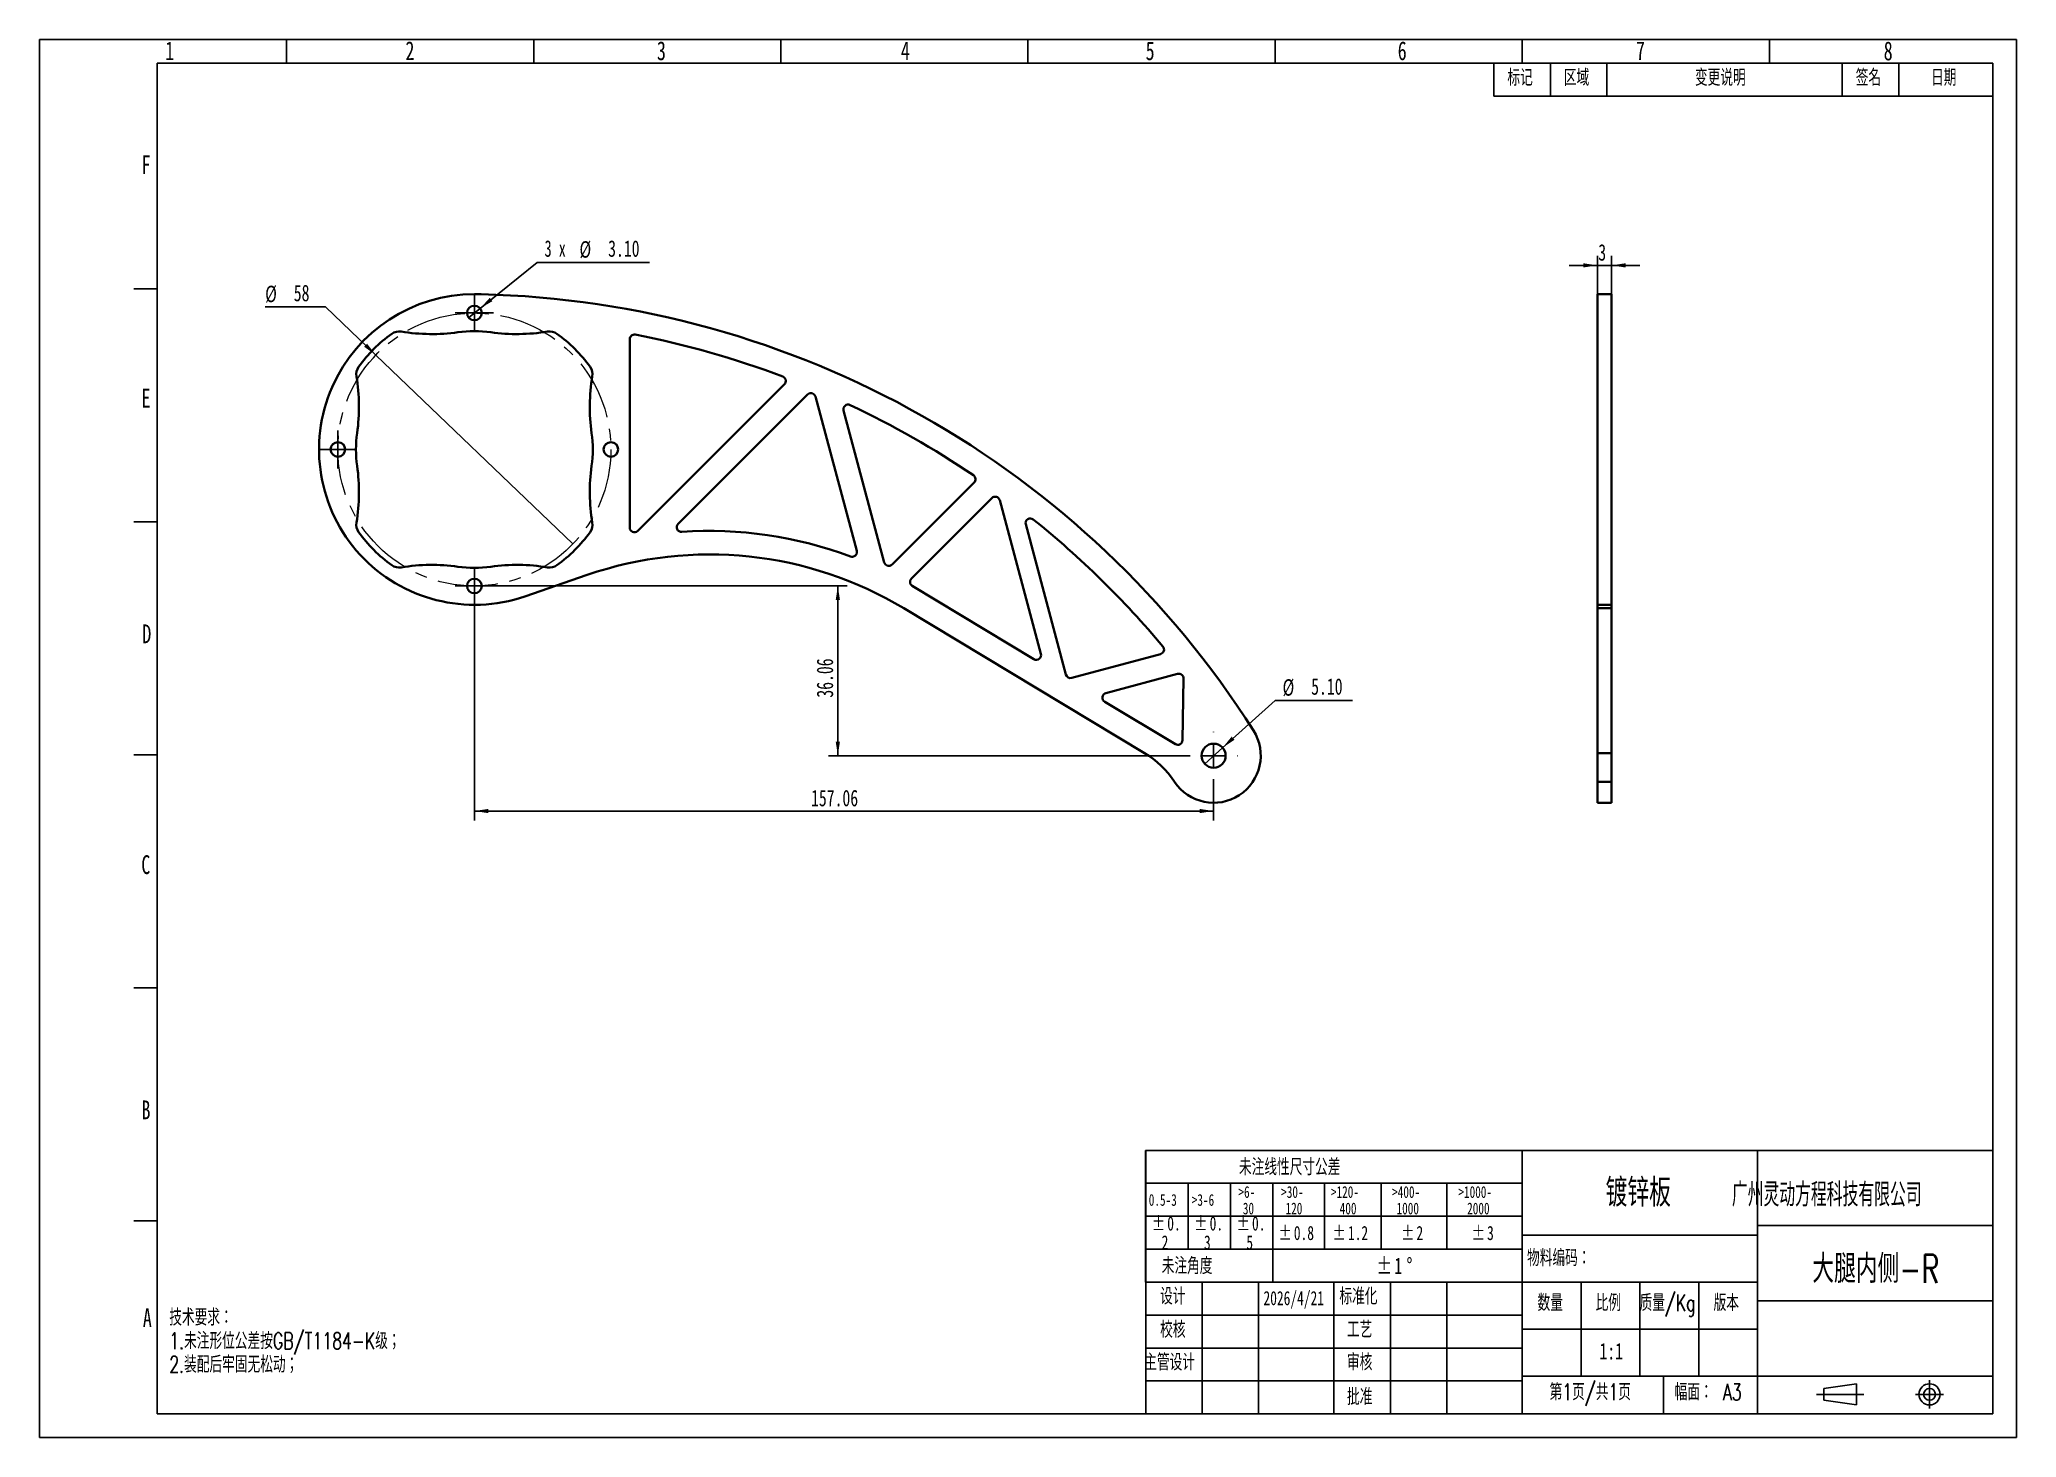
# Model space of a CAD drawing. Header units: millimetres. Extents: x 0 to 420, y 0 to 297.
import ezdxf

# ---------------------------------------------------------------- set-up
doc = ezdxf.new("R2010")
doc.units = ezdxf.units.MM
doc.linetypes.add('CENTERX2', pattern=[20.32, 12.7, -2.54, 2.54, -2.54])
for name, color, linetype in [('中心线', 6, 'CENTERX2'), ('尺寸线', 5, 'Continuous'), ('细实线', 7, 'Continuous')]:
    doc.layers.add(name, color=color, linetype=linetype)
doc.layers.add('图框', color=7, linetype='Continuous', lineweight=50)
doc.layers.add('粗实线', color=7, linetype='Continuous', lineweight=25)
doc.styles.add('SLDTEXTSTYLE0', font='TXT', dxfattribs={"width": 0.7, "bigfont": 'bigfont'})
doc.styles.add('SLDTEXTSTYLE1', font='TXT', dxfattribs={"width": 0.7})
doc.styles.add('SLDTEXTSTYLE2', font='TXT', dxfattribs={"width": 0.610802, "bigfont": 'bigfont'})
doc.styles.add('SLDTEXTSTYLE3', font='TXT', dxfattribs={"width": 0.633333})
doc.dimstyles.new('SLDDIMSTYLE0', dxfattribs={"dimtxt": 3.5, "dimasz": 3, "dimexe": 0, "dimexo": 0.0625, "dimgap": 0.875, "dimtad": 2, "dimrnd": 1e-09, "dimzin": 12, "dimdsep": 46, "dimtxsty": 'SLDTEXTSTYLE1', "dimblk1": 'NONE', "dimsah": 1, "dimcen": 0, "dimadec": 0, "dimazin": 3, "dimtfac": 1, "dimtmove": 0, "dimatfit": 3, "dimldrblk": 'NONE', "dimfxl": 0, "dimfrac": 2, "dimtolj": 1, "dimtzin": 12, "dimarcsym": 0})
doc.dimstyles.new('SLDDIMSTYLE1', dxfattribs={"dimtxt": 3.5, "dimasz": 3, "dimexe": 0, "dimexo": 0.0625, "dimgap": 0.875, "dimtad": 2, "dimrnd": 1e-09, "dimzin": 4, "dimdsep": 46, "dimtxsty": 'SLDTEXTSTYLE1', "dimblk1": 'NONE', "dimsah": 1, "dimcen": 0, "dimadec": 0, "dimazin": 1, "dimtfac": 1, "dimtmove": 0, "dimatfit": 3, "dimldrblk": 'NONE', "dimfxl": 0, "dimfrac": 2, "dimtolj": 1, "dimtzin": 12, "dimarcsym": 0})
doc.dimstyles.new('SLDDIMSTYLE2', dxfattribs={"dimtxt": 3.5, "dimasz": 3, "dimexe": 0, "dimexo": 0.0625, "dimgap": 0.875, "dimtad": 2, "dimrnd": 1e-09, "dimzin": 4, "dimdsep": 46, "dimtxsty": 'SLDTEXTSTYLE1', "dimblk1": 'NONE', "dimsah": 1, "dimcen": 0, "dimadec": 0, "dimazin": 1, "dimtfac": 1, "dimtmove": 0, "dimatfit": 3, "dimldrblk": 'NONE', "dimfxl": 0, "dimfrac": 2, "dimtolj": 1, "dimtzin": 12, "dimarcsym": 0})
doc.dimstyles.new('SLDDIMSTYLE3', dxfattribs={"dimtxt": 3.5, "dimasz": 3, "dimexe": 0, "dimexo": 0.0625, "dimgap": 0.875, "dimtad": 2, "dimrnd": 1e-09, "dimzin": 12, "dimdsep": 46, "dimtxsty": 'SLDTEXTSTYLE1', "dimsah": 1, "dimcen": 0.09, "dimadec": 0, "dimazin": 3, "dimtfac": 1, "dimtofl": 0, "dimtmove": 0, "dimatfit": 3, "dimfxl": 0, "dimfrac": 2, "dimtolj": 1, "dimtzin": 12, "dimarcsym": 0})
doc.dimstyles.new('SLDDIMSTYLE4', dxfattribs={"dimtxt": 3.5, "dimasz": 3, "dimexe": 0, "dimexo": 0.0625, "dimgap": 0.875, "dimtad": 2, "dimrnd": 1e-09, "dimzin": 12, "dimdsep": 46, "dimtxsty": 'SLDTEXTSTYLE1', "dimsah": 1, "dimcen": 0.09, "dimadec": 0, "dimazin": 3, "dimtfac": 1, "dimtmove": 0, "dimatfit": 0, "dimfxl": 0, "dimfrac": 2, "dimtolj": 1, "dimtzin": 12, "dimarcsym": 0})

# ---------------------------------------------------------------- blocks, each defined once
blk = doc.blocks.new('SW_TABLEANNOTATION_0')
at = {"layer": '细实线', "color": 0}
for p, q in [((0, 0), (0, -7)), ((0, 0), (12, 0)), ((0, 0), (0, -7)), ((106, 0), (0, 0)), ((12, 0), (12, -7)), ((12, 0), (24, 0)), ((24, 0), (24, -7)), ((24, 0), (74, 0)), ((74, 0), (74, -7)), ((74, 0), (86, 0)), ((86, 0), (86, -7)), ((86, 0), (106, 0)), ((106, 0), (106, -7)), ((106, -7), (106, 0)), ((0, -7), (12, -7)), ((0, -7), (106, -7)), ((12, -7), (24, -7)), ((24, -7), (74, -7)), ((74, -7), (86, -7)), ((86, -7), (106, -7))]:
    blk.add_line(p, q, dxfattribs=at)
at = {"layer": '细实线', "color": 0, "char_height": 3.5, "attachment_point": 1, "style": 'SLDTEXTSTYLE0'}
for s, insert in [('标记', (2.85, -1.34)), ('区域', (14.85, -1.34)), ('变更说明', (42.7, -1.34)), ('签名', (76.85, -1.34)), ('日期', (92.85, -1.34))]:
    blk.add_mtext(s, dxfattribs=dict(at, insert=insert))
blk = doc.blocks.new('SW_TABLEANNOTATION_1')
at = {"layer": '细实线', "color": 0}
for p, q in [((0, 0), (0, -7)), ((0, 0), (9, 0)), ((9, 0), (18, 0)), ((18, 0), (27, 0)), ((27, 0), (38, 0)), ((38, 0), (50, 0)), ((50, 0), (64, 0)), ((64, 0), (80, 0)), ((80, 0), (80, -7)), ((0, -7), (0, -14)), ((0, -7), (9, -7)), ((9, -7), (9, -14)), ((9, -7), (18, -7)), ((18, -7), (18, -14)), ((18, -7), (27, -7)), ((27, -7), (27, -14)), ((27, -7), (38, -7)), ((38, -7), (38, -14)), ((38, -7), (50, -7)), ((50, -7), (50, -14)), ((50, -7), (64, -7)), ((64, -7), (64, -14)), ((64, -7), (80, -7)), ((80, -7), (80, -14)), ((0, -14), (0, -21)), ((0, -14), (9, -14)), ((9, -14), (9, -21)), ((9, -14), (18, -14)), ((18, -14), (18, -21)), ((18, -14), (27, -14)), ((27, -14), (27, -21)), ((27, -14), (38, -14)), ((38, -14), (38, -21)), ((38, -14), (50, -14)), ((50, -14), (50, -21)), ((50, -14), (64, -14)), ((64, -14), (64, -21)), ((64, -14), (80, -14)), ((80, -14), (80, -21)), ((0, -21), (0, -28)), ((0, -21), (9, -21)), ((9, -21), (18, -21)), ((18, -21), (27, -21)), ((27, -21), (27, -28)), ((27, -21), (27, -28)), ((27, -21), (38, -21)), ((38, -21), (50, -21)), ((50, -21), (64, -21)), ((64, -21), (80, -21)), ((80, -21), (80, -28)), ((0, -28), (9, -28)), ((9, -28), (18, -28)), ((18, -28), (27, -28)), ((27, -28), (38, -28)), ((38, -28), (50, -28)), ((50, -28), (64, -28)), ((64, -28), (80, -28))]:
    blk.add_line(p, q, dxfattribs=at)
at = {"layer": '细实线', "color": 0, "attachment_point": 1}
for s, insert, char_height, style in [('未注线性尺寸公差', (19.82, -1.79), 3.5, 'SLDTEXTSTYLE0'), ('>6-', (19.71, -7.6), 2.5, 'SLDTEXTSTYLE1'), ('>30-', (28.79, -7.6), 2.5, 'SLDTEXTSTYLE1'), ('>120-', (39.36, -7.6), 2.5, 'SLDTEXTSTYLE1'), ('>400-', (52.36, -7.6), 2.5, 'SLDTEXTSTYLE1'), ('>1000-', (66.44, -7.6), 2.5, 'SLDTEXTSTYLE1'), ('0.5-3', (0.66, -9.28), 2.5, 'SLDTEXTSTYLE1'), ('>3-6', (9.79, -9.28), 2.5, 'SLDTEXTSTYLE1'), ('30', (20.65, -11.1), 2.5, 'SLDTEXTSTYLE1'), ('120', (29.72, -11.1), 2.5, 'SLDTEXTSTYLE1'), ('400', (41.22, -11.1), 2.5, 'SLDTEXTSTYLE1'), ('1000', (53.3, -11.1), 2.5, 'SLDTEXTSTYLE1'), ('2000', (68.3, -11.1), 2.5, 'SLDTEXTSTYLE1'), ('%%p', (1.3, -14.03), 3, 'SLDTEXTSTYLE1'), ('0.', (4.59, -14.03), 3, 'SLDTEXTSTYLE1'), ('%%p', (10.3, -14.03), 3, 'SLDTEXTSTYLE1'), ('0.', (13.59, -14.03), 3, 'SLDTEXTSTYLE1'), ('%%p', (19.3, -14.03), 3, 'SLDTEXTSTYLE1'), ('0.', (22.59, -14.03), 3, 'SLDTEXTSTYLE1'), ('%%p', (28.19, -16.05), 3, 'SLDTEXTSTYLE1'), ('0.8', (31.48, -16.05), 3, 'SLDTEXTSTYLE1'), ('%%p', (39.69, -16.05), 3, 'SLDTEXTSTYLE1'), ('1.2', (42.98, -16.05), 3, 'SLDTEXTSTYLE1'), ('%%p', (54.25, -16.05), 3, 'SLDTEXTSTYLE1'), ('2', (57.53, -16.05), 3, 'SLDTEXTSTYLE1'), ('%%p', (69.25, -16.05), 3, 'SLDTEXTSTYLE1'), ('3', (72.53, -16.05), 3, 'SLDTEXTSTYLE1'), ('2', (3.39, -18.06), 3, 'SLDTEXTSTYLE1'), ('3', (12.39, -18.06), 3, 'SLDTEXTSTYLE1'), ('5', (21.39, -18.06), 3, 'SLDTEXTSTYLE1'), ('未注角度', (3.41, -22.79), 3.5, 'SLDTEXTSTYLE0'), ('%%p', (49.01, -22.79), 3.5, 'SLDTEXTSTYLE1'), ('1', (52.84, -22.79), 3.5, 'SLDTEXTSTYLE1'), ('%%d', (55.43, -22.79), 3.5, 'SLDTEXTSTYLE1')]:
    blk.add_mtext(s, dxfattribs=dict(at, insert=insert, char_height=char_height, style=style))
blk = doc.blocks.new('_D')
at = {"layer": '尺寸线'}
for p, q in [((60.78, 240.19), (47.94, 240.19)), ((71.44, 229.97), (60.78, 240.19)), ((113.32, 189.84), (71.44, 229.97))]:
    blk.add_line(p, q, dxfattribs=at)
blk.add_solid([(71.44, 229.97), (69.59, 232.37), (68.97, 231.72)], dxfattribs=at)
at = {"layer": '尺寸线', "char_height": 3.5, "attachment_point": 1, "style": 'SLDTEXTSTYLE1'}
for s, insert in [('%%c', (47.94, 244.7)), ('58', (54.01, 244.9))]:
    blk.add_mtext(s, dxfattribs=dict(at, insert=insert))
blk = doc.blocks.new('_None')
blk = doc.blocks.new('_D_1')
at = {"layer": '尺寸线'}
for p, q in [((93.59, 239.88), (105.7, 249.65)), ((105.7, 249.65), (129.61, 249.65)), ((91.18, 237.93), (93.59, 239.88))]:
    blk.add_line(p, q, dxfattribs=at)
blk.add_solid([(93.59, 239.88), (96.21, 241.41), (95.64, 242.11)], dxfattribs=at)
at = {"layer": '尺寸线', "char_height": 3.5, "attachment_point": 1}
for s, insert, style in [('3 x', (107.29, 254.35), 'SLDTEXTSTYLE3'), ('%%c', (114.72, 254.16), 'SLDTEXTSTYLE1'), ('3.10', (120.8, 254.35), 'SLDTEXTSTYLE1')]:
    blk.add_mtext(s, dxfattribs=dict(at, insert=insert, style=style))
blk = doc.blocks.new('_D_2')
at = {"layer": '尺寸线'}
for p, q in [((251.34, 146.55), (262.5, 156.59)), ((262.5, 156.59), (278.97, 156.59)), ((247.55, 143.14), (251.34, 146.55))]:
    blk.add_line(p, q, dxfattribs=at)
blk.add_solid([(251.34, 146.55), (253.87, 148.23), (253.27, 148.9)], dxfattribs=at)
at = {"layer": '尺寸线', "char_height": 3.5, "attachment_point": 1, "style": 'SLDTEXTSTYLE1'}
for s, insert in [('%%c', (264.09, 161.1)), ('5.10', (270.16, 161.3))]:
    blk.add_mtext(s, dxfattribs=dict(at, insert=insert))
blk = doc.blocks.new('_D_3')
at = {"layer": '尺寸线'}
for p, q in [((96.43, 180.91), (171.6, 180.91)), ((169.6, 180.91), (169.6, 144.85)), ((244.39, 144.85), (167.6, 144.85))]:
    blk.add_line(p, q, dxfattribs=at)
for points in [[(169.6, 180.91), (169.15, 177.91), (170.05, 177.91)], [(169.6, 144.85), (170.05, 147.85), (169.15, 147.85)]]:
    blk.add_solid(points, dxfattribs=at)
at = {"layer": '尺寸线', "insert": (165.09, 157.18), "char_height": 3.5, "attachment_point": 1, "rotation": 90, "style": 'SLDTEXTSTYLE1'}
blk.add_mtext('36.06', dxfattribs=at)
blk = doc.blocks.new('_D_4')
at = {"layer": '尺寸线'}
for p, q in [((92.38, 176.86), (92.38, 131.09)), ((249.44, 139.8), (249.44, 131.09)), ((92.38, 133.09), (249.44, 133.09))]:
    blk.add_line(p, q, dxfattribs=at)
for points in [[(92.38, 133.09), (95.38, 132.64), (95.38, 133.54)], [(249.44, 133.09), (246.44, 133.54), (246.44, 132.64)]]:
    blk.add_solid(points, dxfattribs=at)
at = {"layer": '尺寸线', "insert": (163.91, 137.6), "char_height": 3.5, "attachment_point": 1, "style": 'SLDTEXTSTYLE1'}
blk.add_mtext('157.06', dxfattribs=at)
blk = doc.blocks.new('SW_CENTERMARKSYMBOL_0')
at = {"layer": '中心线', "color": 0}
for p, q in [((0, 5), (0, 5.05)), ((-5, 0), (-5.05, 0)), ((0, 0), (-2.5, 0)), ((0, 0), (0, 2.5)), ((0, 0), (0, -2.5)), ((0, 0), (2.5, 0)), ((5, 0), (5.05, 0)), ((0, -5), (0, -5.05))]:
    blk.add_line(p, q, dxfattribs=at)
blk = doc.blocks.new('SW_CENTERMARKSYMBOL_1')
at = {"layer": '中心线', "color": 0}
for p, q in [((-2.5, 0), (-4.05, 0)), ((0, 0), (-2.5, 0)), ((0, 2.5), (0, 4.05)), ((0, 0), (0, 2.5)), ((0, 0), (0, -2.5)), ((0, 0), (2.5, 0)), ((2.5, 0), (4.05, 0)), ((0, -2.5), (0, -4.05))]:
    blk.add_line(p, q, dxfattribs=at)
blk = doc.blocks.new('SW_CENTERMARKSYMBOL_2')
at = {"layer": '中心线', "color": 0}
for p, q in [((-2.5, 0), (-4.05, 0)), ((0, 0), (-2.5, 0)), ((0, 2.5), (0, 4.05)), ((0, 0), (0, 2.5)), ((0, 0), (0, -2.5)), ((0, 0), (2.5, 0)), ((2.5, 0), (4.05, 0)), ((0, -2.5), (0, -4.05))]:
    blk.add_line(p, q, dxfattribs=at)
blk = doc.blocks.new('SW_CENTERMARKSYMBOL_3')
at = {"layer": '中心线', "color": 0}
for p, q in [((-2.5, 0), (-4.05, 0)), ((0, 0), (-2.5, 0)), ((0, 2.5), (0, 4.05)), ((0, 0), (0, 2.5)), ((0, 0), (0, -2.5)), ((0, 0), (2.5, 0)), ((2.5, 0), (4.05, 0)), ((0, -2.5), (0, -4.05))]:
    blk.add_line(p, q, dxfattribs=at)
blk = doc.blocks.new('_D_5')
at = {"layer": '尺寸线'}
for p, q in [((330.96, 249.02), (324.96, 249.02)), ((330.96, 240.46), (330.96, 251.02)), ((333.96, 249.02), (330.96, 249.02)), ((333.96, 242.91), (333.96, 251.02)), ((333.96, 249.02), (339.96, 249.02))]:
    blk.add_line(p, q, dxfattribs=at)
for points in [[(330.96, 249.02), (327.96, 249.47), (327.96, 248.57)], [(333.96, 249.02), (336.96, 248.57), (336.96, 249.47)]]:
    blk.add_solid(points, dxfattribs=at)
at = {"layer": '尺寸线', "insert": (331.16, 253.53), "char_height": 3.5, "attachment_point": 1, "style": 'SLDTEXTSTYLE1'}
blk.add_mtext('3', dxfattribs=at)

msp = doc.modelspace()

# ---------------------------------------------------------------- linework, layer by layer
at = {"color": 7, "linetype": 'Continuous', "lineweight": 35}
for p, q in [((330.96, 242.906), (333.96, 242.906)), ((330.96, 242.906), (330.96, 176.906)), ((333.96, 242.906), (333.96, 176.906)), ((125.382, 233.325), (125.382, 193.302)), ((127.09, 192.595), (158.251, 223.756)), ((163.16, 221.594), (135.668, 194.102)), ((173.617, 188.361), (164.833, 221.145)), ((170.803, 218.182), (179.453, 185.902)), ((181.126, 185.454), (198.553, 202.881)), ((202.328, 199.585), (185.221, 182.478)), ((212.752, 166.477), (204.001, 199.137)), ((209.517, 194.006), (218.071, 162.082)), ((103.113, 178.699), (116.369, 183.257)), ((185.413, 180.914), (211.271, 165.362)), ((330.96, 176.906), (333.96, 176.906)), ((330.96, 176.906), (330.96, 176.16)), ((333.96, 176.906), (333.96, 176.16)), ((183.615, 176.16), (234.75, 145.405)), ((330.96, 176.16), (333.96, 176.16)), ((330.96, 176.16), (330.96, 145.405)), ((333.96, 176.16), (333.96, 145.405)), ((219.296, 161.375), (238.162, 166.43)), ((241.795, 162.227), (226.558, 158.144)), ((242.819, 148.137), (243.054, 161.243)), ((226.302, 156.321), (241.304, 147.298)), ((330.96, 145.405), (333.96, 145.405)), ((330.96, 145.405), (330.96, 139.322)), ((333.96, 145.405), (333.96, 139.322)), ((330.96, 139.322), (333.96, 139.322)), ((330.96, 139.322), (330.96, 134.85)), ((333.96, 139.322), (333.96, 134.85)), ((330.96, 134.85), (333.96, 134.85))]:
    msp.add_line(p, q, dxfattribs=at)
for centre, radius in [((92.382, 238.906), 1.55), ((63.382, 209.906), 1.55), ((121.382, 209.906), 1.55), ((92.382, 180.906), 1.55), ((249.442, 144.85), 2.55)]:
    msp.add_circle(centre, radius, dxfattribs=at)
at = {"color": 7, "linetype": 'CENTERX2', "lineweight": 18}
msp.add_circle((92.382, 209.906), 29, dxfattribs=at)
at = {"color": 7, "linetype": 'Continuous', "lineweight": 35}
for centre, radius, start, end in [((92.382, 209.906), 33, 90, 288.97542), ((92.382, 182.906), 60, 88.64906, 90), ((89.082, 42.945), 200, 32.43494, 88.64906), ((92.382, 209.906), 30.2, 125.5, 144.5), ((76.413, 232.294), 2.7, 80.60896, 125.5), ((83.348, 274.224), 39.8, 260.60896, 277.99576), ((92.382, 209.906), 25.15, 82.00424, 97.99576), ((101.417, 274.224), 39.8, 262.00424, 279.39104), ((108.352, 232.294), 2.7, 54.5, 99.39104), ((92.382, 209.906), 30.2, 35.5, 54.5), ((126.382, 233.325), 1, 78.91462, 180), ((89.082, 42.945), 195, 69.33533, 78.91462), ((69.994, 225.875), 2.7, 144.5, 189.39104), ((114.771, 225.875), 2.7, 350.60896, 35.5), ((28.064, 218.94), 39.8, 352.00424, 9.39104), ((156.701, 218.94), 39.8, 170.60896, 187.99576), ((157.544, 224.463), 1, 315, 69.33533), ((163.867, 220.886), 1, 15, 135), ((171.769, 218.441), 1, 64.77187, 195), ((89.082, 42.945), 195, 55.8999, 64.77187), ((92.382, 209.906), 25.15, 172.00424, 187.99576), ((92.382, 209.906), 25.15, 352.00424, 7.99576), ((28.064, 200.871), 39.8, 350.60896, 7.99576), ((156.701, 200.871), 39.8, 172.00424, 189.39104), ((197.846, 203.588), 1, 315, 55.8999), ((203.035, 198.878), 1, 15, 135), ((69.994, 193.937), 2.7, 170.60896, 215.5), ((114.771, 193.937), 2.7, 324.5, 9.39104), ((126.382, 193.302), 1, 180, 315), ((136.375, 193.395), 1, 135, 274.0056), ((210.483, 194.265), 1, 51.2606, 195), ((89.082, 42.945), 195, 39.90385, 51.2606), ((92.382, 209.906), 30.2, 215.5, 234.5), ((92.382, 209.906), 30.2, 305.5, 324.5), ((142.382, 107.605), 85, 69.39245, 94.0056), ((76.413, 187.518), 2.7, 234.5, 279.39104), ((83.348, 145.587), 39.8, 82.00424, 99.39104), ((92.382, 209.906), 25.15, 262.00424, 277.99576), ((101.417, 145.587), 39.8, 80.60896, 97.99576), ((108.352, 187.518), 2.7, 260.60896, 305.5), ((142.382, 107.605), 80, 58.97542, 108.97542), ((172.651, 188.102), 1, 249.39245, 15), ((180.418, 186.161), 1, 195, 315), ((185.928, 181.771), 1, 135, 238.97542), ((237.903, 167.396), 1, 285, 39.90385), ((211.786, 166.219), 1, 238.97542, 15), ((219.037, 162.341), 1, 195, 285), ((242.054, 161.261), 1, 358.97542, 105), ((226.817, 157.178), 1, 105, 238.97542), ((249.442, 144.85), 10, 213.55731, 32.43494), ((241.819, 148.155), 1, 238.97542, 358.97542), ((224.442, 128.267), 20, 33.55731, 58.97542)]:
    msp.add_arc(centre, radius, start, end, dxfattribs=at)
at = {"layer": '中心线'}
for p, q in [((377.543, 9.15), (387.543, 9.15)), ((398.532, 9.15), (404.532, 9.15)), ((401.532, 12.15), (401.532, 6.15))]:
    msp.add_line(p, q, dxfattribs=at)
at = {"layer": '粗实线'}
for p, q in [((25, 292), (25, 5)), ((25, 292), (415, 292)), ((415, 292), (415, 5)), ((235, 61), (415, 61)), ((235, 61), (235, 5)), ((379.043, 10.4), (386.043, 11.4)), ((379.043, 10.4), (379.043, 7.9)), ((386.043, 11.4), (386.043, 6.9)), ((25, 5), (415, 5)), ((379.043, 7.9), (386.043, 6.9))]:
    msp.add_line(p, q, dxfattribs=at)
for radius in [2.25, 1.25]:
    msp.add_circle((401.532, 9.15), radius, dxfattribs=at)
at = {"layer": '细实线'}
for p, q in [((0, 297), (420, 297)), ((0, 297), (0, 0)), ((52.5, 292), (52.5, 297)), ((105, 292), (105, 297)), ((157.5, 292), (157.5, 297)), ((210, 292), (210, 297)), ((262.5, 292), (262.5, 297)), ((315, 292), (315, 297)), ((367.5, 292), (367.5, 297)), ((420, 297), (420, 0)), ((25, 244), (20, 244)), ((25, 194.5), (20, 194.5)), ((25, 145), (20, 145)), ((25, 95.5), (20, 95.5)), ((315, 61), (315, 5)), ((365, 61), (365, 5)), ((25, 46), (20, 46)), ((315, 43), (365, 43)), ((415, 45), (365, 45)), ((235, 33), (315, 33)), ((247, 5), (247, 33)), ((259, 33), (259, 5)), ((275, 5), (275, 33)), ((287, 5), (287, 33)), ((299, 33), (299, 5)), ((315, 33), (365, 33)), ((327.5, 33), (327.5, 13)), ((340, 33), (340, 13)), ((352.5, 33), (352.5, 13)), ((235, 26), (315, 26)), ((415, 29), (365, 29)), ((365, 23), (315, 23)), ((235, 19), (315, 19)), ((365, 13), (315, 13)), ((345, 5), (345, 13)), ((365, 13), (415, 13)), ((315, 12), (235, 12)), ((0, 0), (420, 0))]:
    msp.add_line(p, q, dxfattribs=at)

# ---------------------------------------------------------------- block references
at = {"layer": '中心线'}
for name, p in [('SW_CENTERMARKSYMBOL_1', (92.382, 238.906)), ('SW_CENTERMARKSYMBOL_2', (63.382, 209.906)), ('SW_CENTERMARKSYMBOL_3', (92.382, 180.906)), ('SW_CENTERMARKSYMBOL_0', (249.442, 144.85))]:
    msp.add_blockref(name, p, dxfattribs=at)
at = {"layer": '细实线'}
for name, p in [('SW_TABLEANNOTATION_0', (309, 292)), ('SW_TABLEANNOTATION_1', (234.998, 60.999))]:
    msp.add_blockref(name, p, dxfattribs=at)

# ---------------------------------------------------------------- texts
at = {"layer": '图框'}
for s, insert, char_height, attachment_point, style in [('1', (26.703, 296.623), 4, 1, 'SLDTEXTSTYLE1'), ('2', (77.733, 296.623), 4, 1, 'SLDTEXTSTYLE1'), ('3', (131.163, 296.623), 4, 1, 'SLDTEXTSTYLE1'), ('4', (182.99, 296.623), 4, 1, 'SLDTEXTSTYLE1'), ('5', (234.993, 296.623), 4, 1, 'SLDTEXTSTYLE1'), ('6', (288.543, 296.623), 4, 1, 'SLDTEXTSTYLE1'), ('7', (339.164, 296.623), 4, 1, 'SLDTEXTSTYLE1'), ('8', (391.796, 296.589), 4, 1, 'SLDTEXTSTYLE1'), ('F', (21.664, 272.403), 4, 1, 'SLDTEXTSTYLE1'), ('E', (21.664, 222.811), 4, 1, 'SLDTEXTSTYLE1'), ('D', (21.842, 172.741), 4, 1, 'SLDTEXTSTYLE1'), ('C', (21.62, 123.701), 4, 1, 'SLDTEXTSTYLE1'), ('B', (21.664, 71.591), 4, 1, 'SLDTEXTSTYLE1'), ('镀锌板', (339.644, 55.024), 6, 2, 'SLDTEXTSTYLE0'), ('广州灵动方程科技有限公司', (359.538, 54.079), 5, 1, 'SLDTEXTSTYLE2'), ('物料编码：', (316.024, 39.886), 3.5, 1, 'SLDTEXTSTYLE0'), ('大腿内侧-R', (390.097, 38.839), 6, 2, 'SLDTEXTSTYLE0'), ('设计', (238.07, 31.74), 3.5, 1, 'SLDTEXTSTYLE0'), ('2026/4/21', (260.026, 31.105), 3, 1, 'SLDTEXTSTYLE1'), ('标准化', (276.164, 31.74), 3.5, 1, 'SLDTEXTSTYLE0'), ('数量', (318.26, 30.366), 3.5, 1, 'SLDTEXTSTYLE0'), ('比例', (330.595, 30.366), 3.5, 1, 'SLDTEXTSTYLE0'), ('质量/Kg', (339.927, 30.366), 3.5, 1, 'SLDTEXTSTYLE0'), ('版本', (355.651, 30.366), 3.5, 1, 'SLDTEXTSTYLE0'), ('A', (21.945, 27.434), 4, 1, 'SLDTEXTSTYLE1'), ('技术要求：', (27.561, 27.272), 3.5, 1, 'SLDTEXTSTYLE0'), ('1.未注形位公差按GB/T1184-K级；', (27.561, 22.272), 3.5, 1, 'SLDTEXTSTYLE0'), ('校核', (238.07, 24.682), 3.5, 1, 'SLDTEXTSTYLE0'), ('工艺', (277.77, 24.682), 3.5, 1, 'SLDTEXTSTYLE0'), ('2.装配后牢固无松动；', (27.561, 17.272), 3.5, 1, 'SLDTEXTSTYLE0'), ('主管设计', (234.696, 17.73), 3.5, 1, 'SLDTEXTSTYLE0'), ('审核', (277.77, 17.765), 3.5, 1, 'SLDTEXTSTYLE0'), ('1:1', (331.406, 20.064), 3.5, 1, 'SLDTEXTSTYLE1'), ('批准', (277.77, 10.39), 3.5, 1, 'SLDTEXTSTYLE0'), ('第1页/共1页', (320.814, 11.406), 3.5, 1, 'SLDTEXTSTYLE0'), ('幅面： A3', (347.372, 11.406), 3.5, 1, 'SLDTEXTSTYLE0')]:
    msp.add_mtext(s, dxfattribs=dict(at, insert=insert, char_height=char_height, attachment_point=attachment_point, style=style))

# ---------------------------------------------------------------- dimensions: what is measured, and where the dimension line sits
at = {"layer": '尺寸线'}
dim = msp.add_diameter_dim_2p(p1=(91.176, 237.933), p2=(93.589, 239.879), text='3 x <>', dimstyle='SLDDIMSTYLE1', dxfattribs=at)
dim.commit()
dim.dimension.update_dxf_attribs({"geometry": '_D_1', "text_midpoint": (118.45, 252.941), "dimtype": 163})
for base, p1, p2, dimstyle, picture, middle in [((330.96, 249.018), (333.96, 242.906), (330.96, 240.456), 'SLDDIMSTYLE4', '_D_5', (332.46, 249.018)), ((249.442, 133.087), (92.382, 176.856), (249.442, 139.8), 'SLDDIMSTYLE3', '_D_4', (170.912, 133.087))]:
    dim = msp.add_linear_dim(base=base, p1=p1, p2=p2, dimstyle=dimstyle, dxfattribs=at)
    dim.commit()
    dim.dimension.update_dxf_attribs({"geometry": picture, "text_midpoint": middle, "dimtype": 160})
for p1, p2, dimstyle, picture, middle in [((113.32, 189.841), (71.445, 229.971), 'SLDDIMSTYLE0', '_D', (53.565, 243.484)), ((247.546, 143.145), (251.338, 146.555), 'SLDDIMSTYLE2', '_D_2', (271.532, 159.885))]:
    dim = msp.add_diameter_dim_2p(p1=p1, p2=p2, dimstyle=dimstyle, dxfattribs=at)
    dim.commit()
    dim.dimension.update_dxf_attribs({"geometry": picture, "text_midpoint": middle, "dimtype": 163})
dim = msp.add_linear_dim(base=(169.6, 144.85), p1=(96.432, 180.906), p2=(244.392, 144.85), angle=90, dimstyle='SLDDIMSTYLE3', dxfattribs=at)
dim.commit()
dim.dimension.update_dxf_attribs({"geometry": '_D_3', "text_midpoint": (169.6, 162.878), "dimtype": 160})

doc.saveas('drawing.dxf')
